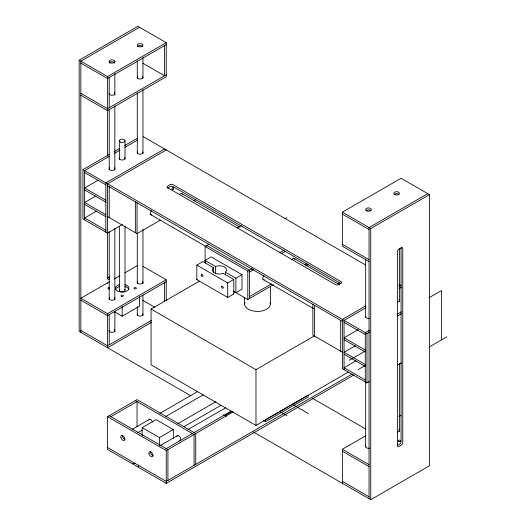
<?xml version="1.0" encoding="UTF-8"?>
<svg xmlns="http://www.w3.org/2000/svg" width="526" height="526" viewBox="0 0 526 526"><rect width="100%" height="100%" fill="white"/><g stroke="black" fill="none" stroke-linecap="round" stroke-linejoin="round"><path stroke-width="0.79" d="M190.793 395.808L79.163 331.36L79.163 60.194L137.878 26.3L166.242 42.678L166.242 76.743L107.534 110.638L80.846 95.232M139.554 27.273L80.846 61.167L80.846 332.333M79.163 60.194L107.534 76.572L166.242 42.678M166.242 44.618L107.534 78.512L80.846 63.107M166.242 74.804L107.534 108.698L80.846 93.293M122.479 224.503L107.534 233.13L82.95 218.934L82.95 169.635L109.829 154.118M114.07 151.666L119.731 148.398M124.682 145.538L137.411 138.187M109.388 156.314L84.627 170.602L84.627 219.907M114.339 153.454L119.994 150.186M124.945 147.326L137.68 139.975M98.066 180.254L84.627 188.012L105.851 200.261M164.559 148.963L105.851 182.857L105.851 232.163M166.242 149.93L107.534 183.83L107.534 278.405A1.887 1.091 -60 0 0 108.869 279.181L109.704 278.695M95.949 195.968L84.627 202.503L105.851 214.753M96.652 211.025L84.627 217.968L105.851 230.217M167.577 188.078L170.246 186.539A1.887 1.091 0 0 1 172.916 186.539L341.039 283.606M107.534 216.58L137.036 233.616L160.377 220.138M193.621 200.945L195.744 199.722M107.186 278.208L109.691 276.761M109.323 281.831L80.846 298.268L107.534 313.674L166.242 279.779L166.242 300.484M114.241 278.99L119.869 275.742M124.787 272.895L137.444 265.591M205.107 262.691L205.107 246.47L208.907 244.274M237.206 227.942L241.447 225.49M166.242 281.719L107.534 315.613L80.846 300.208M196.823 265.117L202.918 261.6L213.424 267.668A7.134 4.116 0 0 0 214.365 272.823A7.134 4.116 0 0 0 223.287 273.362L233.794 279.431L233.794 293.949L227.705 297.466L196.823 279.641L196.823 265.117L227.705 282.949L233.794 279.431M205.022 263.112L205.022 260.39L211.11 256.872L241.986 274.697L241.986 289.215L235.898 292.732L233.268 291.22M284.96 218.737L286.926 217.606M114.609 311.813L122.19 316.192L139.416 306.244L139.416 296.605M196.823 279.641L197.204 279.418M348.297 372.138L255.984 425.435L151.061 364.86L151.061 309.064L199.347 281.186M151.389 320.479L107.534 345.799L80.846 330.394M151.389 322.418L107.534 347.739L107.534 313.674M369.055 261.626L342.373 246.221L342.373 212.156L401.082 178.261L429.446 194.64L429.446 465.806L370.738 499.7L253.414 431.964M205.107 246.47L247.805 271.12L252.316 268.516M279.898 252.592L284.145 250.139M205.022 260.39L215.529 266.452A7.134 4.116 0 0 1 224.451 266.998A7.134 4.116 0 0 1 225.391 272.152L235.898 278.215L241.986 274.697M249.482 272.093L253.729 269.641M281.318 253.716L285.559 251.264M249.482 296.598L271.409 283.935M304.659 264.742L306.776 263.519M427.763 193.667L369.055 227.561L369.055 498.727M233.57 291.292L247.805 299.511L273.546 284.645M306.073 265.867L308.197 264.644L306.559 264.795M342.373 212.156L370.738 228.534L429.446 194.64M354.11 374.854L166.242 483.322L107.534 449.428L107.534 416.671L137.036 399.642L195.744 433.536L195.744 464.346M337.863 283.692L339.277 282.876M110.894 416.671L137.036 401.581L137.036 426.717M132.098 429.38L149.89 419.11M159.851 413.357L197.572 391.581M142.184 435.6L142.184 427.638L156.09 419.61L173.324 429.558L173.324 438.309M137.779 432.642L142.046 430.176M165.532 416.618L203.246 394.842M365.721 305.928L342.373 319.407L342.373 368.713L366.957 382.908L369.785 381.271M398.958 286.742L401.082 285.513L398.945 284.283M151.061 309.064L255.984 369.64L314.213 336.022M365.978 307.723L344.05 320.38L344.05 369.686M399.221 288.524L401.345 287.301M177.512 423.871L215.897 401.706M142.184 427.638L159.411 437.586L173.324 429.558M183.896 426.717L220.861 405.382M358.199 329.618L344.05 337.784L365.274 350.04M160.193 445.601L177.985 435.331M187.946 429.578L225.667 407.801M369.515 330.183L365.274 332.636L365.274 381.935M397.104 314.259L401.351 311.806M165.874 448.862L192.385 433.536M193.627 432.839L231.341 411.062M224.95 415.533L232.025 411.45M82.95 169.635L366.957 333.602L369.785 331.972M397.373 316.041L401.614 313.595M429.117 297.716L441.551 290.536L441.551 339.842M107.534 416.671L166.242 450.565L233.209 411.904M355.366 345.746L344.05 352.282L365.274 364.531M349.284 360.244L365.274 351.006M356.076 360.803L344.05 367.74L365.274 379.996M277.596 412.726L265.498 419.709L265.498 421.648L263.375 420.425M278.892 411.976L307.631 395.381M265.498 421.648L308.197 396.998L308.197 395.059M358.075 369.66L365.274 365.504M351.979 374.15L166.242 481.382L107.534 447.488M397.373 365.346L401.614 362.894M429.19 346.976L446.837 336.791M342.373 483.322L342.373 449.257L365.715 435.778M398.958 416.585L401.082 415.362M397.413 445.384L399.747 444.036A1.887 1.091 -60 0 0 401.082 441.722L401.082 247.595M142.789 63.205L164.559 75.77L164.559 45.591M342.373 214.095L369.055 229.5M342.373 244.281L369.055 259.686M143.342 136.707L365.498 264.972M181.529 193.436L239.882 227.12M293.252 257.937L339.507 284.645M84.627 172.548L105.851 184.797M107.534 185.77L342.373 321.353M344.05 322.32L365.274 334.575M206.79 245.497L249.482 270.154L249.482 298.538M149.89 214.148L206.107 246.602M263.039 279.47L313.562 308.644M84.627 189.952L105.851 202.201M344.05 339.724L365.274 351.979M342.373 352.164L312.871 335.134L312.871 304.317M84.627 204.443L105.851 216.699M344.05 354.222L365.274 366.471M233.136 293.567L233.794 293.949M143.065 266.399L166.242 279.779M142.789 300.307L154.729 307.197M312.128 398.07L365.498 428.887M292.278 404.244L308.275 413.482M279.727 411.49L286.926 415.645M342.373 449.257L369.055 464.662M342.373 451.196L369.055 466.608M342.373 481.382L369.055 496.787M223.53 414.712L226.377 416.355M135.353 400.608L194.061 434.502L194.061 465.319M109.217 415.698L167.925 449.598L167.925 480.409M399.418 248.397L399.418 301.806M399.418 363.433L399.418 431.636M370.738 228.534L370.738 499.7M366.957 333.602L366.957 382.908M365.662 258.864L365.662 317.204M365.662 381.297L365.662 447.034M340.69 320.38L340.69 351.197M314.548 305.29L314.548 336.101M270.39 286.21L270.39 303.962M255.984 369.64L255.984 425.435M247.805 271.12L247.805 299.511M244.597 297.506L244.597 303.962M235.898 278.215L235.898 292.732M227.705 282.949L227.705 297.466M225.391 272.152L225.391 274.874M215.529 266.452L215.529 273.717M213.424 267.668L213.424 272.205M166.242 450.565L166.242 483.322M164.559 282.692L164.559 301.451M159.411 437.586L159.411 445.548M142.954 57.597L142.954 78.144M142.954 89.644L142.954 153.737M142.954 229.336L142.954 283.573M142.954 295.073L142.954 315.62M137.293 60.884L137.293 78.144M137.293 92.931L137.293 153.737M137.293 233.445L137.293 283.573M137.293 306.579L137.293 315.62M137.036 202.799L137.036 233.616M135.353 201.833L135.353 232.643M125.017 140.79L125.017 158.845M125.017 226.154L125.017 290.181M122.19 306.553L122.19 316.192M119.356 140.79L119.356 159.667M119.356 226.154L119.356 290.181M114.859 61.489L114.859 63.133M114.859 73.818L114.859 95.186M114.859 105.864L114.859 169.957M114.859 228.304L114.859 299.794M114.859 311.293L114.859 331.84M109.198 61.489L109.198 63.133M109.198 77.105L109.217 107.725M109.198 109.152L109.198 169.957M109.217 186.737L109.217 217.554M109.198 231.591L109.198 299.794M109.198 314.581L109.217 344.826M107.534 76.572L107.534 156.36M153.355 455.818A2.827 1.637 60 0 1 151.271 454.181A2.827 1.637 60 0 1 150.692 451.499M124.886 439.506A2.827 1.637 60 0 1 122.597 435.278M176.835 436.409A2.827 1.637 60 0 1 180.116 437.244A2.827 1.637 60 0 1 179.458 440.722M132.887 463.662A1.887 1.091 0 0 1 135.557 463.662M138.22 465.201A1.887 1.091 0 0 1 138.22 466.746M148.799 420.004A2.827 1.637 60 0 1 150.66 419.623A2.827 1.637 60 0 1 152.52 422.154M291.628 259.929A2.827 1.637 -60 0 1 293.666 258.417A2.827 1.637 -60 0 1 294.882 259.634M264.243 279.753A2.827 1.637 -60 0 1 262.803 278.596A2.827 1.637 -60 0 1 263.874 275.69M369.614 448.159A2.827 1.637 0 0 1 366.49 447.817A2.827 1.637 0 0 1 365.892 446.015M398.918 429.518A2.827 1.637 0 0 1 397.446 431.997M369.614 318.315A2.827 1.637 0 0 1 366.49 317.974A2.827 1.637 0 0 1 365.892 316.165M398.918 299.669A2.827 1.637 0 0 1 397.446 302.154M142.717 151.876A2.827 1.637 0 0 1 140.12 154.164A2.827 1.637 0 0 1 137.523 151.876M114.359 167.82A2.827 1.637 0 0 1 113.905 169.97A2.827 1.637 0 0 1 110.151 169.97A2.827 1.637 0 0 1 109.697 167.82M124.662 157.603A2.827 1.637 0 0 1 122.19 160.029A2.827 1.637 0 0 1 119.711 157.603M142.717 76.75A2.827 1.637 0 0 1 140.12 79.031A2.827 1.637 0 0 1 137.523 76.75M114.359 92.694A2.827 1.637 0 0 1 112.584 95.219A2.827 1.637 0 0 1 109.257 93.28M124.886 284.638A6.792 3.925 0 0 1 127.555 290.648A6.792 3.925 0 0 1 116.825 290.648A6.792 3.925 0 0 1 119.494 284.638M109.632 288.873A1.19 0.684 0 0 1 107.975 288.241A1.19 0.684 0 0 1 109.632 287.61M142.717 281.726A2.827 1.637 0 0 1 140.12 284.007A2.827 1.637 0 0 1 137.523 281.726M114.359 297.67A2.827 1.637 0 0 1 113.905 299.82A2.827 1.637 0 0 1 110.151 299.82A2.827 1.637 0 0 1 109.697 297.67M115.431 289.78A6.792 3.925 0 0 1 119.816 286.506M124.886 286.585A6.792 3.925 0 0 1 128.916 289.622M124.675 289.399A2.827 1.637 0 0 1 122.19 291.818A2.827 1.637 0 0 1 119.704 289.399M107.547 283.481A1.887 1.091 -60 0 1 107.534 283.264M142.717 313.851A2.827 1.637 0 0 1 140.12 316.133A2.827 1.637 0 0 1 137.523 313.851M114.359 329.795A2.827 1.637 0 0 1 112.584 332.32A2.827 1.637 0 0 1 109.257 330.387M270.094 302.384A12.894 7.443 0 0 1 257.49 311.412A12.894 7.443 0 0 1 244.886 302.384M179.34 194.771A2.827 1.637 -60 0 1 182.364 194.324M151.79 214.832A2.827 1.637 -60 0 1 150.344 213.563A2.827 1.637 -60 0 1 151.606 210.571M366.017 210.709A2.827 1.637 0 0 1 368.627 209.867A2.827 1.637 0 0 1 371.086 210.854M394.25 194.357A2.827 1.637 0 0 1 398.918 194.357M137.523 46.564A2.827 1.637 0 0 1 140.12 45.578A2.827 1.637 0 0 1 142.717 46.564M109.428 62.785A2.827 1.637 0 0 1 112.025 61.798A2.827 1.637 0 0 1 114.622 62.785M170.246 184.6L167.577 186.138A1.887 1.091 0 0 0 167.577 187.677L335.7 284.744A1.887 1.091 0 0 0 338.369 284.744L341.039 283.205A1.887 1.091 0 0 0 341.039 281.66L172.916 184.6A1.887 1.091 0 0 0 170.246 184.6M401.423 247.792L398.761 249.331A1.887 1.091 -60 0 0 397.426 251.645L397.426 445.772A1.887 1.091 -60 0 0 398.761 446.548L401.423 445.003A1.887 1.091 -60 0 0 402.758 442.695L402.758 248.561A1.887 1.091 -60 0 0 401.423 247.792M201.248 275.085A1.19 0.684 60 0 0 202.609 276.472A1.19 0.684 60 0 0 202.379 274.677A1.19 0.684 60 0 0 201.248 275.085M221.617 286.848A1.19 0.684 60 0 0 222.978 288.235A1.19 0.684 60 0 0 222.748 286.44A1.19 0.684 60 0 0 221.617 286.848M148.97 453.517A2.827 1.637 60 0 0 152.244 456.719A2.827 1.637 60 0 0 151.593 452.413A2.827 1.637 60 0 0 148.97 453.517M120.875 437.297A2.827 1.637 60 0 0 124.149 440.499A2.827 1.637 60 0 0 123.492 436.192A2.827 1.637 60 0 0 120.875 437.297M395 194.692A2.827 1.637 0 0 0 399.412 193.456A2.827 1.637 0 0 0 395.348 191.872A2.827 1.637 0 0 0 395 194.692M366.905 210.913A2.827 1.637 0 0 0 371.317 209.677A2.827 1.637 0 0 0 367.253 208.092A2.827 1.637 0 0 0 366.905 210.913M398.859 441.386A1.19 0.684 0 0 0 400.641 440.795A1.19 0.684 0 0 0 398.859 440.203A1.19 0.684 0 0 0 398.859 441.386M121.493 296.316A1.19 0.684 0 0 0 123.373 295.836A1.19 0.684 0 0 0 121.703 295.139A1.19 0.684 0 0 0 121.493 296.316M134.518 288.794A1.19 0.684 0 0 0 136.398 288.314A1.19 0.684 0 0 0 134.735 287.617A1.19 0.684 0 0 0 134.518 288.794M120.605 142.145A2.827 1.637 0 0 0 125.01 140.909A2.827 1.637 0 0 0 120.954 139.318A2.827 1.637 0 0 0 120.605 142.145M138.535 46.623A2.827 1.637 0 0 0 142.947 45.387A2.827 1.637 0 0 0 138.884 43.803A2.827 1.637 0 0 0 138.535 46.623M110.44 62.844A2.827 1.637 0 0 0 114.852 61.608A2.827 1.637 0 0 0 110.789 60.023A2.827 1.637 0 0 0 110.44 62.844M173.12 189.228A1.19 0.684 -60 0 0 173.495 187.381A1.19 0.684 -60 0 0 172.094 188.63A1.19 0.684 -60 0 0 173.12 189.228"/></g></svg>
